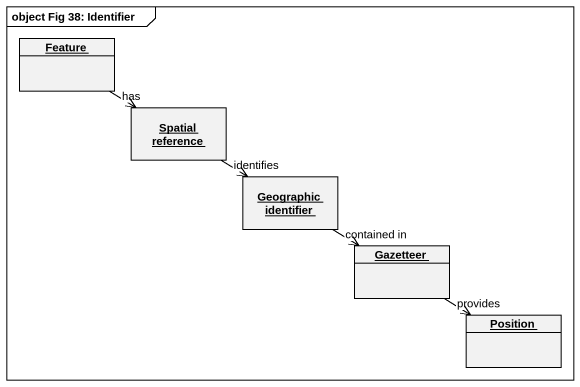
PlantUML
@startuml
mainframe object Fig 38: Identifier
hide circle
hide empty members
object Feature
object "Spatial reference" as Spatial_reference
object "Geographic identifier" as Geographic_identifier
object Gazetteer
object Position
Feature --> Spatial_reference : has
Spatial_reference --> Geographic_identifier : identifies
Geographic_identifier --> Gazetteer : contained in
Gazetteer --> Position : provides
@enduml
